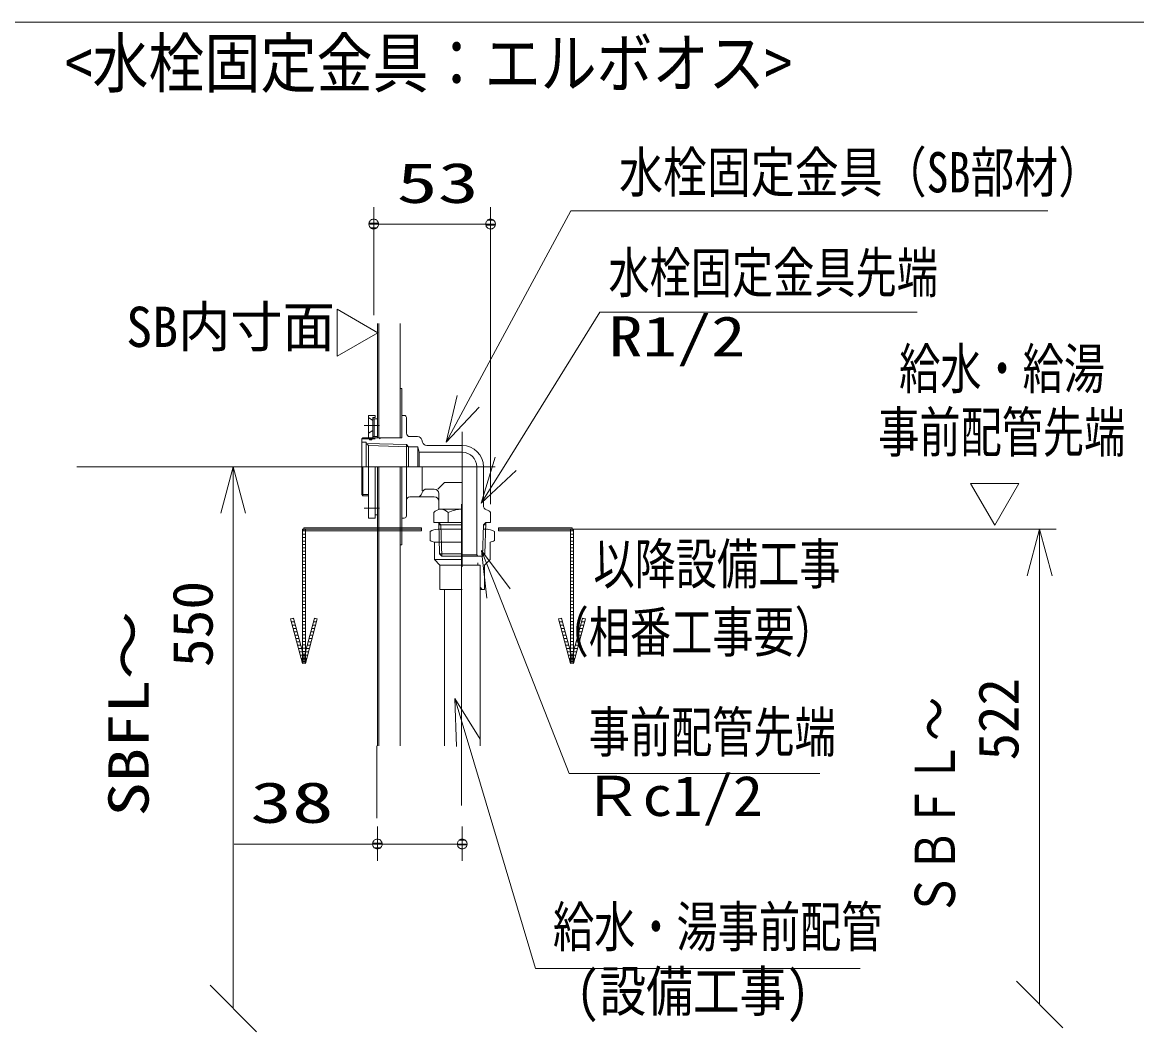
# Model space of a CAD drawing. Units: millimetres on the paper. Extents: x -375 to 305, y -152 to 152.
# Drawn here: x -71.9 to -5.3, y -44.8 to 15.5 of the extents above; entities that cross this region are included whole.
import ezdxf
from ezdxf.enums import TextEntityAlignment as Align

# ---------------------------------------------------------------- set-up
doc = ezdxf.new("R2010")
doc.units = ezdxf.units.MM
doc.linetypes.add('LONG_CHAIN', pattern=[21, 18, -1, 1, -1])
doc.layers.add('0-1_RV', color=7, linetype='Continuous', lineweight=9)
doc.layers.add('0-2_0', color=7, linetype='Continuous', lineweight=9)
doc.styles.add('ＭＳ ゴシック', font='')
doc.styles.get('ＭＳ ゴシック').set_extended_font_data('MS Gothic')

# ---------------------------------------------------------------- blocks, each defined once
blk = doc.blocks.new('_OPEN30')
at = {"layer": '0-2_0'}
blk.add_line((0, 0), (-1, 0), dxfattribs=at)
blk.add_lwpolyline([(-1, 0.2679), (0, 0), (-1, -0.2679)], dxfattribs=at)
blk = doc.blocks.new('_OBLIQUE')
at = {"layer": '0-2_0'}
blk.add_line((-0.5, -0.5), (0.5, 0.5), dxfattribs=at)
blk = doc.blocks.new('_DOTSMALL')
at = {"layer": '0-2_0'}
for p, q in [((0.0746, 0.1), (-0.0746, 0.1)), ((0.1223, -0.0248), (-0.1223, -0.0248))]:
    blk.add_line(p, q, dxfattribs=at)
for points in [[(0.125, 0), (0.124, 0.0157), (0.1211, 0.0311), (0.1162, 0.046), (0.1095, 0.0602), (0.1011, 0.0735), (0.0911, 0.0856), (0.0797, 0.0963), (0.067, 0.1055), (0.0532, 0.1131), (0.0386, 0.1189), (0.0234, 0.1228), (0.0078, 0.1248), (-0.0078, 0.1248), (-0.0234, 0.1228), (-0.0386, 0.1189), (-0.0532, 0.1131), (-0.067, 0.1055), (-0.0797, 0.0963), (-0.0911, 0.0856), (-0.1011, 0.0735), (-0.1095, 0.0602), (-0.1162, 0.046), (-0.1211, 0.0311), (-0.124, 0.0157), (-0.125, 0), (0, 0)], [(-0.125, 0), (-0.124, -0.0157), (-0.1211, -0.0311), (-0.1162, -0.046), (-0.1095, -0.0602), (-0.1011, -0.0735), (-0.0911, -0.0856), (-0.0797, -0.0963), (-0.067, -0.1055), (-0.0532, -0.1131), (-0.0386, -0.1189), (-0.0234, -0.1228), (-0.0078, -0.1248), (0.0078, -0.1248), (0.0234, -0.1228), (0.0386, -0.1189), (0.0532, -0.1131), (0.067, -0.1055), (0.0797, -0.0963), (0.0911, -0.0856), (0.1011, -0.0735), (0.1095, -0.0602), (0.1162, -0.046), (0.1211, -0.0311), (0.124, -0.0157), (0.125, 0), (0, 0)]]:
    blk.add_lwpolyline(points, close=True, dxfattribs=at)
blk = doc.blocks.new('TRI')
at = {"layer": '0-2_0'}
blk.add_lwpolyline([(0.5, 0.866), (0, 0), (1, 0)], close=True, dxfattribs=at)

msp = doc.modelspace()

# ---------------------------------------------------------------- linework, layer by layer
at = {"layer": '0-1_RV'}
for p, q in [((-64.037, 15.47), (-375.164, 15.47)), ((46.546, 15.47), (-264.58, 15.47)), ((-50.89, -2.015), (-50.89, 4.421)), ((-43.91, -13.308), (-43.91, 4.421)), ((-50.89, 3.421), (-43.91, 3.421)), ((-50.67, -2.515), (-50.67, -9.341)), ((-50.577, -2.515), (-50.577, -9.341)), ((-49.31, -2.515), (-49.31, -9.341)), ((-49.31, -6.408), (-49.203, -6.408)), ((-49.203, -6.408), (-49.203, -9.341)), ((-51.203, -8.008), (-51.203, -9.341)), ((-51.203, -8.008), (-50.803, -8.008)), ((-50.937, -8.308), (-51.203, -8.141)), ((-50.937, -8.141), (-50.937, -9.341)), ((-50.937, -8.141), (-50.803, -8.141)), ((-50.937, -8.208), (-50.67, -8.208)), ((-50.87, -8.208), (-50.87, -9.274)), ((-50.803, -8.008), (-50.803, -8.141)), ((-49.203, -8.008), (-49.07, -8.008)), ((-48.937, -8.141), (-48.937, -9.074)), ((-50.937, -8.908), (-51.203, -9.074)), ((-50.937, -9.274), (-50.67, -9.274)), ((-48.737, -9.274), (-48.27, -9.274)), ((-51.603, -9.413), (-51.531, -9.341)), ((-51.603, -9.413), (-50.803, -9.413)), ((-51.603, -9.413), (-51.603, -12.735)), ((-51.603, -9.608), (-51.337, -9.608)), ((-51.531, -9.341), (-49.203, -9.341)), ((-51.337, -9.608), (-51.337, -11.074)), ((-51.337, -9.677), (-51.203, -9.811)), ((-51.337, -9.677), (-48.937, -9.752)), ((-51.203, -9.341), (-51.137, -9.474)), ((-51.203, -9.811), (-48.803, -9.885)), ((-51.203, -9.811), (-51.203, -11.074)), ((-51.137, -9.474), (-51.003, -9.474)), ((-51.003, -9.474), (-50.937, -9.341)), ((-50.55, -9.413), (-50.478, -9.341)), ((-48.937, -9.752), (-48.803, -9.885)), ((-48.937, -9.752), (-48.937, -11.074)), ((-48.803, -9.885), (-48.252, -9.885)), ((-48.803, -9.885), (-48.803, -11.078)), ((-48.252, -9.885), (-48.175, -10.208)), ((-48.252, -9.885), (-48.252, -11.074)), ((-48.012, -9.475), (-47.978, -9.607)), ((-47.72, -9.808), (-45.601, -9.808)), ((-48.175, -10.208), (-45.603, -10.208)), ((-48.175, -10.208), (-48.175, -11.074)), ((-51.531, -11.074), (-51.531, -12.808)), ((-51.203, -11.074), (-51.203, -14.141)), ((-50.803, -11.074), (-50.803, -14.141)), ((-50.67, -11.074), (-50.67, -27.737)), ((-50.577, -11.074), (-50.577, -27.737)), ((-49.31, -11.074), (-49.31, -27.737)), ((-49.203, -11.074), (-49.203, -15.741)), ((-48.937, -11.074), (-48.937, -14.008)), ((-48.003, -11.074), (-48.003, -12.508)), ((-44.737, -11.072), (-44.737, -16.341)), ((-44.337, -11.071), (-44.337, -13.385)), ((-48.012, -12.673), (-47.995, -12.609)), ((-47.737, -12.408), (-47.27, -12.408)), ((-47.07, -12.408), (-46.67, -12.008)), ((-46.67, -12.008), (-45.603, -12.008)), ((-51.203, -12.735), (-51.603, -12.735)), ((-51.603, -12.735), (-51.531, -12.808)), ((-51.531, -12.808), (-51.203, -12.808)), ((-48.737, -12.874), (-47.27, -12.874)), ((-47.003, -12.674), (-47.003, -13.608)), ((-59.285, -13.844), (-59.285, -43.428)), ((-50.803, -13.941), (-50.67, -13.941)), ((-47.297, -13.807), (-47.297, -14.408)), ((-45.624, -13.608), (-47.003, -13.608)), ((-46.45, -13.808), (-46.45, -14.408)), ((-43.91, -13.808), (-43.91, -14.408)), ((-51.203, -14.141), (-50.803, -14.141)), ((-49.203, -14.141), (-49.07, -14.141)), ((-45.603, -14.408), (-47.297, -14.408)), ((-47.012, -14.407), (-46.879, -14.541)), ((-47.008, -14.407), (-46.953, -16.274)), ((-47.004, -14.541), (-45.603, -14.541)), ((-46.879, -14.541), (-46.82, -16.408)), ((-44.328, -14.541), (-44.387, -16.408)), ((-44.328, -14.541), (-44.199, -14.408)), ((-44.328, -14.541), (-44.203, -14.541)), ((-44.199, -14.407), (-44.254, -16.274)), ((-43.91, -14.408), (-44.199, -14.408)), ((-54.971, -14.908), (-55.151, -14.908)), ((-54.971, -15.108), (-55.151, -15.108)), ((-54.971, -15.308), (-55.151, -15.308)), ((-48.044, -14.798), (-55.061, -14.798)), ((-48.044, -14.798), (-55.061, -14.798)), ((-47.527, -15.474), (-47.527, -14.941)), ((-47.046, -14.808), (-45.603, -14.808)), ((-44.1, -14.81), (-44.332, -14.81)), ((-43.679, -15.474), (-43.679, -14.941)), ((-39.041, -14.798), (-43.426, -14.798)), ((-39.041, -14.798), (-43.426, -14.798)), ((-38.951, -14.908), (-39.131, -14.908)), ((-38.951, -15.108), (-39.131, -15.108)), ((-38.951, -15.308), (-39.131, -15.308)), ((-22.567, -14.808), (-10.112, -14.808)), ((-54.971, -15.508), (-55.151, -15.508)), ((-54.971, -15.708), (-55.151, -15.708)), ((-54.971, -15.908), (-55.151, -15.908)), ((-49.31, -15.741), (-49.203, -15.741)), ((-47.269, -15.581), (-45.603, -15.581)), ((-47.269, -16.608), (-47.269, -15.581)), ((-43.937, -16.608), (-43.937, -15.581)), ((-38.951, -15.508), (-39.131, -15.508)), ((-38.951, -15.708), (-39.131, -15.708)), ((-38.951, -15.908), (-39.131, -15.908)), ((-54.971, -16.108), (-55.151, -16.108)), ((-54.971, -16.308), (-55.151, -16.308)), ((-54.971, -16.508), (-55.151, -16.508)), ((-47.269, -16.608), (-46.936, -16.941)), ((-47.269, -16.608), (-45.603, -16.608)), ((-46.953, -16.274), (-46.82, -16.408)), ((-45.603, -16.274), (-46.953, -16.274)), ((-44.387, -16.408), (-46.82, -16.408)), ((-44.737, -16.341), (-45.603, -16.341)), ((-44.67, -16.408), (-44.737, -16.341)), ((-44.254, -16.274), (-44.387, -16.408)), ((-44.254, -16.274), (-44.383, -16.274)), ((-43.937, -16.608), (-44.271, -16.941)), ((-38.951, -16.108), (-39.131, -16.108)), ((-38.951, -16.308), (-39.131, -16.308)), ((-38.951, -16.508), (-39.131, -16.508)), ((-54.971, -16.708), (-55.151, -16.708)), ((-54.971, -16.908), (-55.151, -16.908)), ((-54.971, -17.108), (-55.151, -17.108)), ((-54.971, -17.308), (-55.151, -17.308)), ((-46.936, -18.408), (-46.936, -16.941)), ((-46.936, -16.941), (-45.603, -16.941)), ((-44.537, -16.941), (-45.604, -16.941)), ((-44.679, -16.808), (-44.679, -16.941)), ((-44.537, -16.941), (-44.537, -27.737)), ((-44.271, -18.408), (-44.271, -16.941)), ((-38.951, -16.708), (-39.131, -16.708)), ((-38.951, -16.908), (-39.131, -16.908)), ((-38.951, -17.108), (-39.131, -17.108)), ((-38.951, -17.308), (-39.131, -17.308)), ((-54.971, -17.508), (-55.151, -17.508)), ((-54.971, -17.708), (-55.151, -17.708)), ((-54.971, -17.908), (-55.151, -17.908)), ((-38.951, -17.508), (-39.131, -17.508)), ((-38.951, -17.708), (-39.131, -17.708)), ((-38.951, -17.908), (-39.131, -17.908)), ((-11.112, -17.578), (-11.112, -43.188)), ((-54.971, -18.108), (-55.151, -18.108)), ((-54.971, -18.308), (-55.151, -18.308)), ((-54.971, -18.508), (-55.151, -18.508)), ((-45.603, -18.408), (-46.936, -18.408)), ((-46.67, -18.408), (-46.669, -27.737)), ((-44.537, -18.274), (-44.404, -18.408)), ((-44.537, -18.408), (-44.271, -18.408)), ((-38.951, -18.108), (-39.131, -18.108)), ((-38.951, -18.308), (-39.131, -18.308)), ((-38.951, -18.508), (-39.131, -18.508)), ((-54.971, -18.708), (-55.151, -18.708)), ((-54.971, -18.908), (-55.151, -18.908)), ((-54.971, -19.108), (-55.151, -19.108)), ((-38.951, -18.708), (-39.131, -18.708)), ((-38.951, -18.908), (-39.131, -18.908)), ((-38.951, -19.108), (-39.131, -19.108)), ((-54.971, -19.308), (-55.151, -19.308)), ((-54.971, -19.508), (-55.151, -19.508)), ((-54.971, -19.708), (-55.151, -19.708)), ((-54.971, -19.908), (-55.151, -19.908)), ((-38.951, -19.308), (-39.131, -19.308)), ((-38.951, -19.508), (-39.131, -19.508)), ((-38.951, -19.708), (-39.131, -19.708)), ((-38.951, -19.908), (-39.131, -19.908)), ((-55.632, -20.331), (-55.818, -20.331)), ((-55.578, -20.531), (-55.764, -20.531)), ((-55.685, -20.131), (-55.738, -20.131)), ((-55.685, -20.131), (-55.738, -20.131)), ((-54.971, -20.108), (-55.151, -20.108)), ((-54.971, -20.308), (-55.151, -20.308)), ((-54.971, -20.508), (-55.151, -20.508)), ((-54.358, -20.531), (-54.544, -20.531)), ((-54.304, -20.331), (-54.491, -20.331)), ((-54.384, -20.131), (-54.437, -20.131)), ((-54.384, -20.131), (-54.437, -20.131)), ((-39.611, -20.331), (-39.798, -20.331)), ((-39.558, -20.531), (-39.744, -20.531)), ((-39.665, -20.131), (-39.718, -20.131)), ((-39.665, -20.131), (-39.718, -20.131)), ((-38.951, -20.108), (-39.131, -20.108)), ((-38.951, -20.308), (-39.131, -20.308)), ((-38.951, -20.508), (-39.131, -20.508)), ((-38.338, -20.531), (-38.524, -20.531)), ((-38.284, -20.331), (-38.47, -20.331)), ((-38.364, -20.131), (-38.417, -20.131)), ((-38.364, -20.131), (-38.417, -20.131)), ((-55.525, -20.731), (-55.711, -20.731)), ((-55.471, -20.931), (-55.657, -20.931)), ((-55.417, -21.131), (-55.604, -21.131)), ((-54.971, -20.708), (-55.151, -20.708)), ((-54.971, -20.908), (-55.151, -20.908)), ((-54.971, -21.108), (-55.151, -21.108)), ((-54.519, -21.131), (-54.705, -21.131)), ((-54.465, -20.931), (-54.652, -20.931)), ((-54.412, -20.731), (-54.598, -20.731)), ((-39.504, -20.731), (-39.691, -20.731)), ((-39.451, -20.931), (-39.637, -20.931)), ((-39.397, -21.131), (-39.583, -21.131)), ((-38.951, -20.708), (-39.131, -20.708)), ((-38.951, -20.908), (-39.131, -20.908)), ((-38.951, -21.108), (-39.131, -21.108)), ((-38.498, -21.131), (-38.685, -21.131)), ((-38.445, -20.931), (-38.631, -20.931)), ((-38.391, -20.731), (-38.578, -20.731)), ((-55.364, -21.331), (-55.55, -21.331)), ((-55.31, -21.531), (-55.497, -21.531)), ((-55.257, -21.731), (-55.443, -21.731)), ((-55.203, -21.931), (-55.389, -21.931)), ((-54.971, -21.308), (-55.151, -21.308)), ((-54.971, -21.508), (-55.151, -21.508)), ((-54.971, -21.708), (-55.151, -21.708)), ((-54.971, -21.908), (-55.151, -21.908)), ((-54.733, -21.931), (-54.92, -21.931)), ((-54.68, -21.731), (-54.866, -21.731)), ((-54.626, -21.531), (-54.812, -21.531)), ((-54.572, -21.331), (-54.759, -21.331)), ((-39.343, -21.331), (-39.53, -21.331)), ((-39.29, -21.531), (-39.476, -21.531)), ((-39.236, -21.731), (-39.423, -21.731)), ((-39.183, -21.931), (-39.369, -21.931)), ((-38.951, -21.308), (-39.131, -21.308)), ((-38.951, -21.508), (-39.131, -21.508)), ((-38.951, -21.708), (-39.131, -21.708)), ((-38.951, -21.908), (-39.131, -21.908)), ((-38.713, -21.931), (-38.899, -21.931)), ((-38.659, -21.731), (-38.846, -21.731)), ((-38.606, -21.531), (-38.792, -21.531)), ((-38.552, -21.331), (-38.738, -21.331)), ((-55.149, -22.131), (-55.336, -22.131)), ((-55.096, -22.331), (-55.282, -22.331)), ((-55.042, -22.531), (-55.229, -22.531)), ((-54.971, -22.108), (-55.151, -22.108)), ((-54.971, -22.308), (-55.151, -22.308)), ((-54.971, -22.508), (-55.151, -22.508)), ((-54.894, -22.531), (-55.08, -22.531)), ((-54.84, -22.331), (-55.027, -22.331)), ((-54.787, -22.131), (-54.973, -22.131)), ((-39.129, -22.131), (-39.315, -22.131)), ((-39.075, -22.331), (-39.262, -22.331)), ((-39.022, -22.531), (-39.208, -22.531)), ((-38.951, -22.108), (-39.131, -22.108)), ((-38.951, -22.308), (-39.131, -22.308)), ((-38.951, -22.508), (-39.131, -22.508)), ((-38.874, -22.531), (-39.06, -22.531)), ((-38.82, -22.331), (-39.006, -22.331)), ((-38.766, -22.131), (-38.953, -22.131)), ((-54.989, -22.731), (-55.175, -22.731)), ((-54.971, -22.708), (-55.151, -22.708)), ((-54.948, -22.731), (-55.134, -22.731)), ((-38.968, -22.731), (-39.155, -22.731)), ((-38.951, -22.708), (-39.131, -22.708)), ((-38.927, -22.731), (-39.114, -22.731)), ((-50.67, -32.553), (-50.67, -34.604)), ((-45.603, -32.553), (-45.603, -34.604)), ((-50.67, -33.604), (-59.223, -33.604)), ((-45.603, -33.604), (-50.67, -33.604)), ((-48.35, -33.604), (-46.03, -33.604))]:
    msp.add_line(p, q, dxfattribs=at)
at = {"layer": '0-1_RV', "linetype": 'LONG_CHAIN'}
for p, q in [((-51.47, -8.608), (-50.537, -8.608)), ((-45.603, -8.991), (-45.603, -17.048)), ((-45.603, -8.991), (-45.603, -17.048)), ((-68.629, -11.074), (-49.337, -11.074)), ((-51.823, -11.074), (-43.629, -11.074)), ((-51.823, -11.074), (-43.629, -11.074)), ((-45.637, -13.313), (-45.637, -32.053)), ((-45.637, -13.313), (-45.637, -32.053)), ((-51.47, -13.541), (-50.537, -13.541)), ((-39.041, -14.808), (-10.534, -14.808)), ((-50.703, -27.737), (-50.703, -32.053)), ((-50.703, -27.737), (-50.703, -32.053))]:
    msp.add_line(p, q, dxfattribs=at)
at = {"layer": '0-1_RV'}
for points in [[(-10.617, 4.212), (-39.114, 4.212), (-45.251, -7.164)], [(-18.429, -1.842), (-37.381, -1.842), (-43.006, -10.897)], [(-24.243, -29.384), (-39.216, -29.384), (-43.435, -18.644)], [(-21.835, -41.038), (-41.22, -41.038), (-45.243, -27.563)]]:
    msp.add_lwpolyline(points, dxfattribs=at)
for points in [[(-55.151, -14.808), (-55.151, -22.808), (-54.971, -22.808), (-54.971, -14.808)], [(-55.061, -14.898), (-48.044, -14.898), (-48.044, -14.718), (-55.061, -14.718)], [(-43.426, -14.898), (-39.041, -14.898), (-39.041, -14.718), (-43.426, -14.718)], [(-39.131, -14.808), (-39.131, -22.808), (-38.951, -22.808), (-38.951, -14.808)], [(-55.863, -20.164), (-55.148, -22.831), (-54.974, -22.784), (-55.689, -20.118)], [(-54.434, -20.118), (-55.148, -22.784), (-54.974, -22.831), (-54.26, -20.164)], [(-39.842, -20.164), (-39.128, -22.831), (-38.954, -22.784), (-39.669, -20.118)], [(-38.413, -20.118), (-39.128, -22.784), (-38.954, -22.831), (-38.239, -20.164)]]:
    msp.add_lwpolyline(points, close=True, dxfattribs=at)
for centre, radius, start, end in [((-49.07, -8.141), 0.133, 0, 90), ((-48.737, -9.074), 0.2, 179.99996, 270), ((-48.27, -9.541), 0.267, 14.25003, 89.99998), ((-47.72, -9.541), 0.267, 194.25004, 270), ((-45.603, -11.074), 1.267, 0, 90), ((-45.603, -11.074), 0.867, 0, 90), ((-47.737, -12.674), 0.267, 89.99998, 165.74995), ((-47.27, -12.674), 0.267, 0, 90), ((-48.737, -13.074), 0.2, 90, 180.00003), ((-48.27, -12.608), 0.267, 270.00002, 345.74997), ((-47.27, -13.141), 0.267, 0, 90), ((-46.874, -14.156), 0.548, 39.43051, 140.56945), ((-45.603, -15.5), 1.893, 89.99987, 116.57789), ((-44.07, -13.385), 0.267, 179.99999, 251.15573), ((-44.333, -14.156), 0.548, 39.42985, 71.15574), ((-49.07, -14.008), 0.133, 270, 0), ((-47.046, -15.742), 0.935, 90.00007, 120.98264), ((-44.161, -15.742), 0.935, 59.01737, 89.99993), ((-47.046, -14.673), 0.935, 239.02512, 256.19617), ((-44.161, -14.673), 0.935, 283.80383, 300.97487)]:
    msp.add_arc(centre, radius, start, end, dxfattribs=at)

# ---------------------------------------------------------------- block references
for name, p, xscale, yscale, rotation in [('_DOTSMALL', (-50.89, 3.421), 2.32, 2.32, 180), ('TRI', (-50.637, -3.07), 2.804079, 2.804079, 150), ('_OPEN30', (-46.566, -9.602), 2.77, 2.77, 241.65433), ('_OPEN30', (-44.468, -13.25), 2.77, 2.77, 238.15095), ('_OPEN30', (-59.285, -11.074), 2.77, 2.77, 90), ('TRI', (-13.795, -14.567), 2.88, 2.88, 60), ('_OPEN30', (-11.112, -14.808), 2.77, 2.77, 90), ('_OPEN30', (-44.448, -16.066), 2.77, 2.77, 111.44887), ('_OPEN30', (-46.035, -24.909), 2.77, 2.77, 106.62256), ('_DOTSMALL', (-50.67, -33.604), 2.32, 2.32, 180), ('_OBLIQUE', (-11.112, -43.188), 2.77, 2.77, 270), ('_OBLIQUE', (-59.285, -43.428), 2.77, 2.77, 270)]:
    msp.add_blockref(name, p, dxfattribs=dict(at, xscale=xscale, yscale=yscale, rotation=rotation))
at = {"layer": '0-1_RV', "xscale": 2.32, "yscale": 2.32}
for p in [(-43.91, 3.421), (-45.603, -33.604)]:
    msp.add_blockref('_DOTSMALL', p, dxfattribs=at)

# ---------------------------------------------------------------- texts
at = {"layer": '0-1_RV', "style": 'ＭＳ ゴシック'}
for s, height, width, p in [('<水栓固定金具：エルボオス>', 2.886, 0.85, (-69.36, 10.723)), ('\u3000水栓固定金具（SB部材）', 2.405, 0.8, (-38.857, 4.591)), ('53', 2.405, 1.5, (-49.52, 3.959)), ('水栓固定金具先端', 2.405, 0.75, (-36.868, -1.405)), ('SB内寸面', 2.405, 0.95, (-65.678, -4.641)), ('R1/2', 2.405, 1.25, (-36.868, -5.208)), ('給水・給湯', 2.405, 0.75, (-19.504, -7.14)), ('事前配管先端', 2.405, 0.75, (-20.754, -10.93)), ('以降設備工事', 2.405, 0.75, (-37.766, -18.8)), ('（相番工事要）', 2.405, 0.75, (-40.505, -22.871)), ('事前配管先端', 2.405, 0.75, (-38.049, -28.844)), ('38', 2.441, 1.5, (-58.266, -33.074)), ('Ｒc1/2', 2.405, 1.1, (-38.45, -32.65)), ('給水・湯事前配管', 2.405, 0.75, (-40.183, -40.471)), (' (設備工事)', 2.405, 0.85, (-40.183, -44.323))]:
    msp.add_text(s, height=height, dxfattribs=dict(at, width=width)).set_placement(p, align=Align.BOTTOM_LEFT)
for s, width, p in [('\u3000\u3000\u3000550', 1.05, (-59.791, -33.376)), ('SBFL～', 1.25, (-63.615, -31.962)), ('ＳＢＦＬ～', 0.8, (-15.445, -37.943))]:
    msp.add_text(s, height=2.405, rotation=90, dxfattribs=dict(at, width=width)).set_placement(p, align=Align.BOTTOM_LEFT)
msp.add_text('\u3000\u3000\u3000522', height=2.405, rotation=90, dxfattribs=at).set_placement((-11.649, -38.449), align=Align.BOTTOM_LEFT)

doc.saveas('drawing.dxf')
